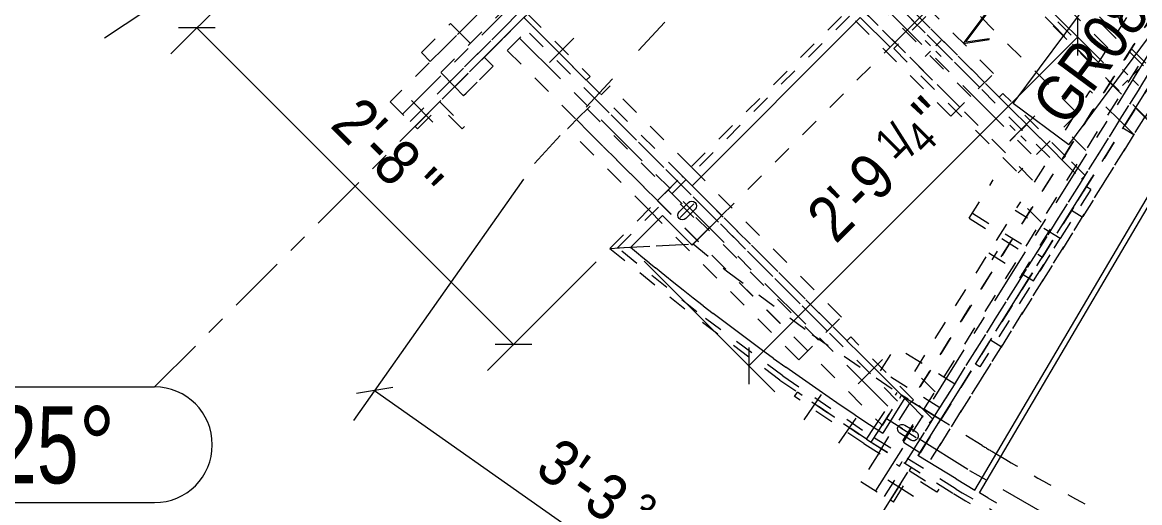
# Model space of a CAD drawing. Header units: millimetres. Extents: x -16923 to 12967, y -5402 to 13813.
# Drawn here: x -13373 to -11345, y -486 to 386 of the extents above; entities that cross this region are included whole.
import ezdxf

# ---------------------------------------------------------------- set-up
doc = ezdxf.new("R2010")
doc.units = ezdxf.units.MM
doc.header["$LTSCALE"] = 35
for name, pattern in [('XKITLINE00', [0]), ('XKITLINE01', [4, 1, -1, 1, -1]), ('XKITLINE02', [4, 2, -2]), ('XKITLINE03', [6, 3, -1, 1, -1])]:
    doc.linetypes.add(name, pattern=pattern)
for name, color, linetype, lineweight in [('Bolt', 3, 'Continuous', 0), ('Dimension', 7, 'Continuous', 0), ('Graphic object', 3, 'Continuous', 0), ('Grid', 1, 'Continuous', 0), ('Part', 2, 'Continuous', 0), ('Part mark', 3, 'Continuous', 0)]:
    doc.layers.add(name, color=color, linetype=linetype, lineweight=lineweight)
doc.styles.add('ARIAL', font='arial.ttf')
doc.styles.add('ARIAL_NARROW', font='ARIALN.TTF')

msp = doc.modelspace()

# ---------------------------------------------------------------- linework, layer by layer
at = {"layer": 'Bolt', "color": 8, "linetype": 'XKITLINE00', "lineweight": 0}
for p, q in [((-12416.272747, 313.447734), (-12371.932733, 357.787748)), ((-12416.272747, 313.447734), (-12371.932733, 357.787748)), ((-11734.365945, 353.327603), (-11724.647063, 343.608721)), ((-11705.180114, 353.327603), (-11714.898996, 343.608721)), ((-11734.365945, 324.141772), (-11724.647063, 333.860654)), ((-11705.180114, 324.141772), (-11714.898996, 333.860654)), ((-11376.441006, 300.662596), (-11366.722124, 290.943714)), ((-11347.255175, 300.662596), (-11356.974057, 290.943714)), ((-11376.441006, 271.476765), (-11366.722124, 281.195647)), ((-11347.255175, 271.476765), (-11356.974057, 281.195647)), ((-12627.756268, 205.067585), (-12666.962512, 244.438412)), ((-12627.752739, 205.064041), (-12666.958983, 244.434868)), ((-11580.579057, 199.540715), (-11570.860175, 189.821833)), ((-11551.393226, 199.540715), (-11561.112107, 189.821833)), ((-11580.579057, 170.354884), (-11570.860175, 180.073766)), ((-11551.393226, 170.354884), (-11561.112107, 180.073766)), ((-12164.26431, 59.194232), (-12161.431694, 61.086929)), ((-12161.431694, 61.086929), (-12158.090384, 61.751559)), ((-12158.090384, 61.751559), (-12154.749073, 61.086929)), ((-12154.749073, 61.086929), (-12151.916458, 59.194232)), ((-12182.994987, 39.523636), (-12181.10229, 42.356252)), ((-12181.10229, 42.356252), (-12164.26431, 59.194232)), ((-12178.857226, 32.253464), (-12154.161522, 56.949168)), ((-12154.161522, 32.253464), (-12178.857226, 56.949168)), ((-12151.916458, 46.84638), (-12168.754438, 30.0084)), ((-12151.916458, 59.194232), (-12150.02376, 56.361616)), ((-12150.02376, 49.678996), (-12151.916458, 46.84638)), ((-12150.02376, 56.361616), (-12149.359131, 53.020306)), ((-12149.359131, 53.020306), (-12150.02376, 49.678996)), ((-12183.659616, 36.182326), (-12182.994987, 39.523636)), ((-12182.994987, 32.841016), (-12183.659616, 36.182326)), ((-12181.10229, 30.0084), (-12182.994987, 32.841016)), ((-12178.269674, 28.115703), (-12181.10229, 30.0084)), ((-12174.928364, 27.451073), (-12178.269674, 28.115703)), ((-12171.587054, 28.115703), (-12174.928364, 27.451073)), ((-12168.754438, 30.0084), (-12171.587054, 28.115703)), ((-11923.502707, -289.126026), (-11954.799912, -335.035463)), ((-11860.541196, -332.047905), (-11891.838402, -377.957342)), ((-11780.905985, -345.025629), (-11777.798932, -343.626003)), ((-11777.798932, -343.626003), (-11774.392775, -343.521936)), ((-11774.993558, -373.258542), (-11756.480827, -343.631981)), ((-11774.392775, -343.521936), (-11771.206083, -344.72927)), ((-11784.448239, -350.69442), (-11783.240906, -347.507728)), ((-11784.344173, -354.100577), (-11784.448239, -350.69442)), ((-11782.944546, -357.20763), (-11784.344173, -354.100577)), ((-11783.240906, -347.507728), (-11780.905985, -345.025629)), ((-11780.462448, -359.54255), (-11782.944546, -357.20763)), ((-11750.923912, -367.701626), (-11780.550473, -349.188896)), ((-11760.268302, -372.161253), (-11780.462448, -359.54255)), ((-11771.206083, -344.72927), (-11751.011937, -357.347972)), ((-11751.011937, -357.347972), (-11748.529839, -359.682892)), ((-11748.529839, -359.682892), (-11747.130212, -362.789946)), ((-11747.130212, -362.789946), (-11747.026146, -366.196103)), ((-11757.08161, -373.368586), (-11760.268302, -372.161253)), ((-11753.675453, -373.26452), (-11757.08161, -373.368586)), ((-11750.5684, -371.864893), (-11753.675453, -373.26452)), ((-11748.23348, -369.382795), (-11750.5684, -371.864893)), ((-11747.026146, -366.196103), (-11748.23348, -369.382795)), ((-11802.529787, -444.287375), (-11755.410114, -473.731014)), ((-11802.529787, -444.287375), (-11755.410114, -473.731014))]:
    msp.add_line(p, q, dxfattribs=at)
at = {"layer": 'Bolt', "color": 8, "linetype": 'XKITLINE02', "lineweight": 0}
for p, q in [((-11535.610975, 216.280074), (-11579.950989, 171.94006)), ((-11535.610975, 216.280074), (-11579.950989, 171.94006)), ((-11449.386403, 32.533041), (-11468.886209, 44.717872)), ((-11596.604599, -203.065321), (-11616.104404, -190.88049)), ((-11811.891001, -225.86039), (-11856.231015, -270.200404)), ((-11811.891001, -225.86039), (-11856.231015, -270.200404))]:
    msp.add_line(p, q, dxfattribs=at)
at = {"layer": 'Dimension', "color": 7, "linetype": 'XKITLINE00', "lineweight": 0}
for p, q in [((-12909.026631, 568.854885), (-13224.101405, 357.288738)), ((-11647.846592, 549.68769), (-11410.62901, 312.470107)), ((-12906.421558, 526.003964), (-13103.541263, 328.884259)), ((-11457.775354, 392.953952), (-11457.775354, 326.278952)), ((-13023.057419, 376.030604), (-13089.732419, 376.030604)), ((-13056.394919, 376.030604), (-12481.658527, -198.705788)), ((-12054.552509, -237.160703), (-11457.775354, 359.616452)), ((-12463.647341, 101.365922), (-12772.053845, -336.522471)), ((-12331.685327, -48.732588), (-12528.804872, -245.852133)), ((-12244.623726, -47.089486), (-12007.406164, -284.307048)), ((-12448.321027, -198.705788), (-12514.996027, -198.705788)), ((-12054.552509, -203.823203), (-12054.552509, -270.498203)), ((-12700.814157, -276.311725), (-12766.50773, -287.709536)), ((-12733.660943, -282.01063), (-11920.41819, -854.780676))]:
    msp.add_line(p, q, dxfattribs=at)
at = {"layer": 'Dimension', "color": 4}
for p in [(-13056.394919, 376.030604), (-12481.658527, -198.705788)]:
    msp.add_point(p, dxfattribs=at)
at = {"layer": 'Dimension', "color": 3}
for p in [(-11457.775354, 359.616452), (-12054.552509, -237.160703), (-12733.660943, -282.01063)]:
    msp.add_point(p, dxfattribs=at)
at = {"layer": 'Graphic object', "color": 3, "linetype": 'XKITLINE02', "lineweight": 0}
msp.add_line((-11638.327256, 1004.598993), (-12443.493471, 129.981219), dxfattribs=at)
at = {"layer": 'Grid', "color": 1, "linetype": 'XKITLINE03', "lineweight": 0}
for p, q in [((-12155.173587, -1053.571516), (-9137.256882, 3776.104794)), ((-13133.257541, -275.56841), (-9106.249067, 3751.440064))]:
    msp.add_line(p, q, dxfattribs=at)
at = {"layer": 'Grid', "color": 1, "linetype": 'XKITLINE00', "lineweight": 0}
for p, q in [((-13533.228244, -275.56841), (-13133.257541, -275.56841)), ((-13533.228244, -485.56841), (-13133.257541, -485.56841))]:
    msp.add_line(p, q, dxfattribs=at)
msp.add_arc((-13133.257541, -380.56841), 105, 270, 90, dxfattribs=at)
at = {"layer": 'Part', "color": 8, "linetype": 'XKITLINE01', "lineweight": 0}
for p, q in [((-11189.941616, 159.064486), (-12698.624644, 1667.747515)), ((-11185.451488, 163.554614), (-12694.134516, 1672.237643)), ((-12743.525925, 1622.846234), (-11278.727668, 158.047978)), ((-12743.525925, 1622.846234), (-11278.727668, 158.047978)), ((-11279.251817, 157.157913), (-12744.233032, 1622.139127)), ((-12669.374179, 206.27545), (-11412.194991, 1463.454652)), ((-11808.248295, -474.409077), (-10869.416831, 1028.035333)), ((-10871.958356, 1000.002127), (-11760.008784, -421.175636)), ((-11818.851393, -395.51392), (-10979.757523, 947.316972)), ((-12040.785785, 906.7059), (-12705.295203, 242.196474)), ((-12632.585694, 314.905984), (-12040.785783, 906.705902)), ((-11374.690546, 385.34703), (-11896.575555, 907.232039)), ((-12613.237408, 294.96558), (-12021.141438, 887.061556)), ((-11390.662958, 359.785829), (-11917.342362, 886.465232)), ((-11912.852234, 890.95536), (-11387.209458, 365.312585)), ((-12660.393923, 197.295194), (-11995.884504, 861.80462)), ((-12597.206034, 278.443596), (-12004.864758, 870.784877)), ((-11403.181871, 339.751384), (-11933.61904, 870.188554)), ((-11962.243642, 841.563952), (-11425.197964, 304.518273)), ((-11419.75938, 313.221825), (-11955.172574, 848.635019)), ((-11094.20699, 764.159539), (-11760.029856, -301.379784)), ((-11508.178228, 140.611685), (-12098.034921, 730.468377)), ((-11773.929464, -376.049339), (-11070.647112, 749.437694)), ((-11754.408499, -388.247391), (-11051.126147, 737.239641)), ((-11743.638287, -394.977365), (-11040.355936, 730.509666)), ((-11723.948984, -407.280609), (-11020.834971, 718.311614)), ((-11020.834971, 718.311614), (-11355.659927, 182.479676)), ((-11651.810025, 251.690123), (-11988.588014, 588.468112)), ((-11635.533346, 267.966802), (-11972.311336, 604.744791)), ((-12306.936589, -23.98385), (-11708.516312, 574.436427)), ((-12292.71543, -23.233076), (-11695.045927, 574.436427)), ((-12155.244235, -15.975594), (-11564.832214, 574.436427)), ((-11671.45437, 232.045778), (-12008.23236, 568.823767)), ((-11501.271227, 151.665196), (-11816.279385, 466.673354)), ((-11626.55309, 276.947058), (-11816.279385, 466.673354)), ((-11610.276411, 293.223737), (-11800.002706, 482.950032)), ((-11683.851298, 446.498468), (-11791.614371, 338.735395)), ((-11683.851298, 446.498468), (-11458.102473, 220.749644)), ((-12534.699868, 322.98925), (-12429.198827, 428.490292)), ((-11861.180666, 421.772073), (-11535.806231, 96.397638)), ((-11387.209458, 365.312585), (-11352.674453, 420.580139)), ((-12448.264202, 380.239096), (-12462.857114, 394.832008)), ((-12456.1396, 401.549522), (-12342.763871, 288.173793)), ((-11687.731049, 215.769099), (-11877.457344, 405.495395)), ((-11789.338618, 349.930025), (-11753.417594, 385.851049)), ((-12648.614953, 331.430083), (-12595.877827, 384.167209)), ((-12595.877827, 384.167209), (-12595.445658, 383.73504)), ((-12595.877827, 384.167209), (-12595.445658, 383.73504)), ((-12595.445658, 383.73504), (-12592.298808, 380.588189)), ((-12595.445658, 383.73504), (-12592.298808, 380.588189)), ((-12592.298808, 380.588189), (-12579.601149, 367.89053)), ((-12579.601149, 367.89053), (-12559.956803, 348.246185)), ((-12493.16619, 335.337108), (-12448.264909, 380.238389)), ((-11784.458253, -301.52878), (-12457.245166, 371.258132)), ((-12175.48963, 107.463109), (-12448.264909, 380.238389)), ((-12349.481385, 281.456278), (-12448.264202, 380.239096)), ((-11425.197964, 304.518273), (-11390.662958, 359.785829)), ((-12648.191412, 330.989285), (-12648.614953, 331.430083)), ((-12648.614953, 331.430083), (-12648.086927, 330.881602)), ((-12632.585694, 314.905984), (-12648.191412, 330.989285)), ((-12220.39091, 62.561828), (-12493.16619, 335.337108)), ((-11791.614371, 338.735395), (-11565.865547, 112.98657)), ((-12588.361118, 269.327999), (-12632.585694, 314.905984)), ((-12588.361118, 269.327999), (-12534.699868, 322.98925)), ((-12572.33186, 252.8039), (-12518.42319, 306.712571)), ((-12518.290852, 306.580233), (-12572.191498, 252.663538)), ((-12518.290852, 306.580233), (-12534.699868, 322.98925)), ((-12518.42319, 306.712571), (-12518.290852, 306.580233)), ((-12342.763871, 288.173793), (-12349.481385, 281.456278)), ((-11687.731049, 215.769099), (-11610.276411, 293.223737)), ((-12572.859885, 253.352381), (-12588.361118, 269.327999)), ((-12322.541324, 254.514803), (-12306.264645, 270.791482)), ((-12159.212951, 123.739788), (-12306.264645, 270.791482)), ((-12572.859885, 253.352381), (-12576.629046, 257.236889)), ((-12572.191498, 252.663538), (-12572.859885, 253.352381)), ((-12572.33186, 252.8039), (-12572.859885, 253.352381)), ((-12572.191498, 252.663538), (-12572.33186, 252.8039)), ((-12367.442604, 209.613522), (-12322.541324, 254.514803)), ((-11911.812694, -174.174341), (-12331.52158, 245.534546)), ((-12175.48963, 107.463109), (-12322.541324, 254.514803)), ((-11600.138888, 250.534978), (-11486.29356, 136.68965)), ((-11593.421373, 257.252492), (-11600.138887, 250.534977)), ((-11479.576046, 143.407165), (-11593.421373, 257.252492)), ((-11479.927281, 190.316164), (-11435.151941, 261.971687)), ((-11381.581226, 208.400968), (-11435.151941, 261.971687)), ((-12705.295203, 242.196474), (-12660.393923, 197.295194)), ((-12660.309092, 197.210364), (-12615.407887, 242.11172)), ((-12655.818956, 192.720243), (-12615.407872, 233.131464)), ((-12615.407887, 242.11172), (-12570.506531, 197.210515)), ((-12574.996651, 192.720379), (-12615.407872, 233.131464)), ((-11928.089372, -190.451019), (-12347.798259, 229.257868)), ((-12377.81024, 199.245887), (-12367.442604, 209.613522)), ((-11947.733718, -210.095365), (-12367.442604, 209.613522)), ((-11458.102473, 220.749644), (-11565.865547, 112.98657)), ((-11355.659927, 182.479676), (-11381.581218, 208.400963)), ((-12655.818956, 192.720243), (-12660.309092, 197.210364)), ((-12570.506531, 197.210515), (-12574.996651, 192.720379)), ((-12383.719283, 193.336844), (-12383.287114, 193.769013)), ((-12236.667589, 46.28515), (-12383.719283, 193.336844)), ((-12383.287114, 193.769013), (-12377.81024, 199.245887)), ((-12377.81024, 199.245887), (-12382.043433, 195.012693)), ((-11443.061386, 153.450271), (-11479.927281, 190.316164)), ((-11355.871902, 181.961951), (-11375.473081, 194.210127)), ((-11355.659927, 182.479676), (-11724.117324, -407.175418)), ((-11535.806231, 96.397638), (-11501.271227, 151.665196)), ((-11479.576046, 143.407165), (-11486.29356, 136.68965)), ((-11444.265092, 108.096211), (-11479.576046, 143.407165)), ((-11886.555758, -148.917405), (-12159.212951, 123.739788)), ((-11486.29356, 136.68965), (-11450.982607, 101.378697)), ((-11777.551253, -290.475268), (-12175.48963, 107.463109)), ((-12103.647582, 35.621061), (-12175.48963, 107.463109)), ((-11444.265095, 108.096213), (-11450.982609, 101.378699)), ((-11450.982607, 101.378697), (-11444.265092, 108.096211)), ((-12220.39091, 62.561828), (-12184.469886, 98.482852)), ((-11902.832437, -165.194084), (-12157.529118, 89.502597)), ((-11654.504243, 30.728909), (-11611.047364, 100.274453)), ((-11643.042063, -233.989755), (-11441.96631, 87.798715)), ((-11433.909853, 82.764482), (-11634.985606, -239.023988)), ((-11433.909853, 82.764482), (-11441.96631, 87.798715)), ((-12220.39091, 62.561828), (-11812.086256, -345.742826)), ((-11964.010396, -226.372043), (-12236.667589, 46.28515)), ((-11753.391105, -247.317436), (-11561.091976, 60.425501)), ((-11489.644422, -6.429474), (-11571.072899, 44.452686)), ((-11524.271431, 23.487032), (-11561.091976, 60.425501)), ((-12148.548863, -9.28022), (-12112.627839, 26.640804)), ((-11654.504243, 30.728909), (-11540.01775, -40.810192)), ((-11648.883601, 39.723817), (-11521.676386, -39.764073)), ((-11559.512623, -100.314709), (-11483.84015, 20.786563)), ((-11507.802156, 10.745535), (-11572.233344, -92.36592)), ((-12292.715432, -23.233076), (-12159.584847, -16.204747)), ((-12269.0135, -21.981786), (-12159.584847, -16.204747)), ((-12159.584847, -16.204747), (-12155.244235, -15.975594)), ((-12159.584847, -16.204747), (-12155.244235, -15.975594)), ((-12155.244235, -15.975594), (-12092.771673, -66.466105)), ((-11537.595437, -83.167138), (-11489.644422, -6.429474)), ((-12306.936589, -23.98385), (-12269.0135, -21.981786)), ((-12306.936589, -23.983851), (-12269.0135, -21.981786)), ((-12306.936589, -23.983851), (-12155.007221, -146.773617)), ((-12149.172638, -139.244788), (-12292.715432, -23.233076)), ((-11619.023913, -32.284979), (-11537.595437, -83.167138)), ((-12092.771673, -66.466105), (-11939.285427, -180.470221)), ((-11992.665765, -255.492519), (-12149.172638, -139.244788)), ((-11998.187869, -263.253446), (-12155.007221, -146.773617)), ((-11964.010396, -226.372043), (-11886.555758, -148.917405)), ((-11939.285427, -180.470221), (-11785.21355, -285.421473)), ((-11876.418913, -191.605487), (-11762.573586, -305.450814)), ((-11869.701397, -184.887973), (-11876.418912, -191.605488)), ((-11755.856071, -298.7333), (-11869.701399, -184.887972)), ((-11815.37462, -246.154431), (-11788.454721, -203.073587)), ((-11680.752613, -270.373334), (-11788.454721, -203.073587)), ((-11634.985606, -239.023988), (-11643.042063, -233.989755)), ((-11998.187869, -263.253446), (-11840.677334, -370.547055)), ((-11992.665765, -255.492519), (-11835.477605, -362.566532)), ((-11707.672511, -313.454177), (-11815.37462, -246.154431)), ((-11716.52521, -284.183331), (-11753.391105, -247.317436)), ((-11707.672511, -313.454177), (-11680.752613, -270.373334)), ((-11971.668146, -292.778157), (-11966.330794, -284.953966)), ((-11845.925267, -378.554954), (-11971.668146, -292.778157)), ((-11966.300525, -284.909594), (-11966.330794, -284.953966)), ((-11966.330794, -284.953966), (-11966.300525, -284.909594)), ((-11899.751267, -330.306855), (-11966.300525, -284.909594)), ((-11826.825564, -349.287417), (-11785.21355, -285.421473)), ((-11818.839789, -354.479055), (-11777.237181, -290.627549)), ((-11812.086256, -345.742826), (-11777.551253, -290.475268)), ((-11706.178671, -335.029441), (-11777.237181, -290.627549)), ((-11755.856071, -298.7333), (-11762.573585, -305.450815)), ((-11760.029856, -301.379784), (-11716.948906, -328.299511)), ((-11720.545118, -334.044253), (-11755.856071, -298.7333)), ((-11762.573586, -305.450814), (-11727.262632, -340.761768)), ((-11840.711299, -370.581576), (-11899.751267, -330.306855)), ((-11754.40826, -388.24754), (-11716.948906, -328.299511)), ((-11720.54512, -334.044251), (-11727.262634, -340.761766)), ((-11727.262632, -340.761768), (-11720.545118, -334.044253)), ((-11630.964925, -382.02779), (-11706.178671, -335.029441)), ((-11840.677334, -370.547055), (-11826.825564, -349.287417)), ((-11832.700869, -375.752982), (-11818.839789, -354.479055)), ((-11845.925267, -378.554954), (-11781.055001, -419.189427)), ((-11840.711299, -370.581576), (-11832.629748, -375.643827)), ((-11832.700869, -375.752982), (-11683.160784, -469.195171)), ((-11832.629748, -375.643827), (-11775.998661, -411.117312)), ((-11678.267422, -461.023229), (-11827.501148, -367.772473)), ((-11773.929464, -376.049339), (-11723.948984, -407.280609)), ((-11818.851393, -395.51392), (-11851.329139, -447.489178)), ((-11781.055001, -419.189427), (-11776.028746, -411.165341)), ((-11776.028746, -411.165341), (-11775.998661, -411.117312)), ((-11775.998661, -411.117312), (-11776.028746, -411.165341)), ((-11760.008784, -421.175636), (-11763.828211, -427.287997)), ((-11797.478085, -481.139051), (-11763.828211, -427.287997)), ((-11797.478084, -481.139051), (-11763.828211, -427.287997)), ((-11792.092979, -484.504039), (-11761.808093, -436.03809)), ((-11763.828211, -427.287997), (-11709.977157, -460.93787)), ((-11713.342145, -466.322976), (-11761.808093, -436.03809)), ((-11851.329139, -447.489178), (-11797.478084, -481.139051)), ((-11709.977157, -460.93787), (-11713.342145, -466.322976)), ((-11792.092979, -484.504039), (-11797.478085, -481.139051))]:
    msp.add_line(p, q, dxfattribs=at)
at = {"layer": 'Part', "color": 8, "linetype": 'XKITLINE03', "lineweight": 0}
for p, q in [((-11425.665375, 1476.925036), (-12682.844563, 219.745834)), ((-10885.572147, 1038.130295), (-11824.403611, -464.314115)), ((-12111.505305, 716.997993), (-11518.538729, 124.031417)), ((-12470.71555, 357.787748), (-11794.818754, -318.109047)), ((-11603.650183, -29.418576), (-11613.383207, -44.99467)), ((-11657.062854, -425.611481), (-11804.969025, -333.190265)), ((-11501.62609, -514.726837), (-11657.062854, -425.611481))]:
    msp.add_line(p, q, dxfattribs=at)
at = {"layer": 'Part', "color": 2, "linetype": 'XKITLINE00', "lineweight": 0}
for p, q in [((-11644.304766, -462.743343), (-10819.200377, 938.377368)), ((-11636.101502, -467.574165), (-10810.915981, 933.684316)), ((-11664.950103, 347.922592), (-11486.238669, 588.883636)), ((-11660.467379, 350.609392), (-11481.755945, 591.570435)), ((-12157.52912, 89.502595), (-11852.200409, 394.831305)), ((-11852.200409, 394.831305), (-11798.318875, 340.94977)), ((-11798.318875, 340.94977), (-11744.43734, 394.831305)), ((-11664.950103, 347.922592), (-11618.206684, 354.855997)), ((-11660.467379, 350.609392), (-11618.500132, 356.834352)), ((-11618.206684, 354.855997), (-11618.500132, 356.834352)), ((-12103.647585, 35.62106), (-12157.52912, 89.502595)), ((-12269.372463, -22.340749), (-12211.410654, 35.62106)), ((-12211.410654, 35.62106), (-12157.52912, -18.260475)), ((-12157.52912, -18.260475), (-12103.647585, 35.62106)), ((-12258.083, -31.712066), (-12269.372463, -22.340749)), ((-12246.764571, -41.048408), (-12258.083, -31.712066)), ((-12235.417296, -50.349671), (-12246.764571, -41.048408)), ((-12235.417296, -50.349671), (-12224.041287, -59.615767)), ((-12207.246314, -73.18984), (-12224.041287, -59.615767)), ((-12190.389977, -86.687634), (-12207.246314, -73.18984)), ((-12173.47262, -100.108871), (-12190.389977, -86.687634)), ((-12155.436396, -114.279654), (-12173.47262, -100.108871)), ((-12137.331547, -128.362657), (-12155.436396, -114.279654)), ((-12137.331547, -128.362657), (-12119.158503, -142.357547)), ((-12097.571779, -158.802791), (-12119.158503, -142.357547)), ((-12075.892388, -175.12568), (-12097.571779, -158.802791)), ((-12054.121023, -191.325691), (-12075.892388, -175.12568)), ((-12031.963612, -207.61172), (-12054.121023, -191.325691)), ((-12009.710357, -223.766542), (-12031.963612, -207.61172)), ((-12009.710357, -223.766542), (-11987.362036, -239.789593)), ((-11963.270987, -256.853261), (-11987.362036, -239.789593)), ((-11939.078546, -273.772873), (-11963.270987, -256.853261)), ((-11914.785575, -290.547824), (-11939.078546, -273.772873)), ((-11888.481288, -308.441266), (-11914.785575, -290.547824)), ((-11771.127927, -295.174494), (-11811.26231, -359.405256)), ((-11706.506664, -335.554341), (-11771.127927, -295.174494)), ((-11862.048406, -326.14419), (-11888.481288, -308.441266)), ((-11862.048406, -326.14419), (-11835.488308, -343.655673)), ((-11835.488308, -343.655673), (-11811.26231, -359.405256)), ((-11746.989815, -400.341078), (-11706.506664, -335.554341)), ((-11745.750499, -401.12278), (-11746.989815, -400.341078)), ((-11712.112892, -421.954467), (-11745.750499, -401.12278)), ((-11678.296809, -442.495164), (-11712.112892, -421.954467)), ((-11678.296809, -442.495164), (-11644.304766, -462.743343)), ((-11620.502386, -476.663649), (-11636.101502, -467.574165)), ((-11620.502386, -476.663649), (-11604.896485, -485.74108))]:
    msp.add_line(p, q, dxfattribs=at)
at = {"layer": 'Part', "color": 8, "linetype": 'XKITLINE01', "lineweight": 0}
for centre, radius, start, end in [((-9230.088163, 3627.450065), 4673.34162, 239.086810378, 239.448033362), ((-9230.088164, 3627.450064), 4673.341619, 239.448033362, 239.564762842), ((-9230.088163, 3627.450065), 4673.34162, 239.564762842, 248.31738925), ((-9230.088163, 3627.450065), 4765.41662, 239.086810378, 258.645295801), ((-9230.088163, 3627.450065), 4774.94162, 239.086810378, 258.645295801)]:
    msp.add_arc(centre, radius, start, end, dxfattribs=at)
at = {"layer": 'Part mark', "color": 7, "linetype": 'XKITLINE00', "lineweight": 0}
for p, q in [((-11574.694145, 238.714394), (-11339.927768, 555.255689)), ((-11474.024639, 164.051734), (-11239.258262, 480.593028)), ((-11474.024639, 164.051734), (-11574.694145, 238.714394))]:
    msp.add_line(p, q, dxfattribs=at)

# ---------------------------------------------------------------- texts
at = {"layer": 'Dimension', "color": 4, "style": 'ARIAL', "width": 0.85}
for s, height, p in [("2'-8", 83.3437467, (-12816.314066, 197.829328)), ('"', 83.343747, (-12687.743595, 69.258857))]:
    msp.add_text(s, height=height, rotation=-45.00010523, dxfattribs=at).set_placement(p)
at = {"layer": 'Dimension', "color": 3, "style": 'ARIAL', "width": 0.85}
for s, height, rotation, p in [('"', 83.343747, 45.00010523, (-11705.435956, 173.835427)), ('/', 66.674999, 45.00010523, (-11759.4674, 143.377156)), ('4', 55.562499, 45.00010523, (-11734.576295, 144.695089)), ('1', 55.562499, 45.00010523, (-11791.657979, 134.759749)), ("2'-9", 83.3437467, 45.00010523, (-11896.655277, -17.383894)), ("3'-3", 83.3437467, -35.156690309, (-12445.357023, -431.54564)), ('3', 55.562499, -35.156690309, (-12277.504022, -508.989109))]:
    msp.add_text(s, height=height, rotation=rotation, dxfattribs=at).set_placement(p)
at = {"layer": 'Grid', "color": 3, "style": 'ARIAL_NARROW', "width": 0.85}
msp.add_text('225°', height=140, dxfattribs=at).set_placement((-13498.228244, -450.56841))
at = {"layer": 'Part mark', "color": 3, "style": 'ARIAL', "width": 0.85}
msp.add_text('GR083', height=83.3350015, rotation=53.439773552, dxfattribs=at).set_placement((-11478.382111, 193.428807))

doc.saveas('drawing.dxf')
